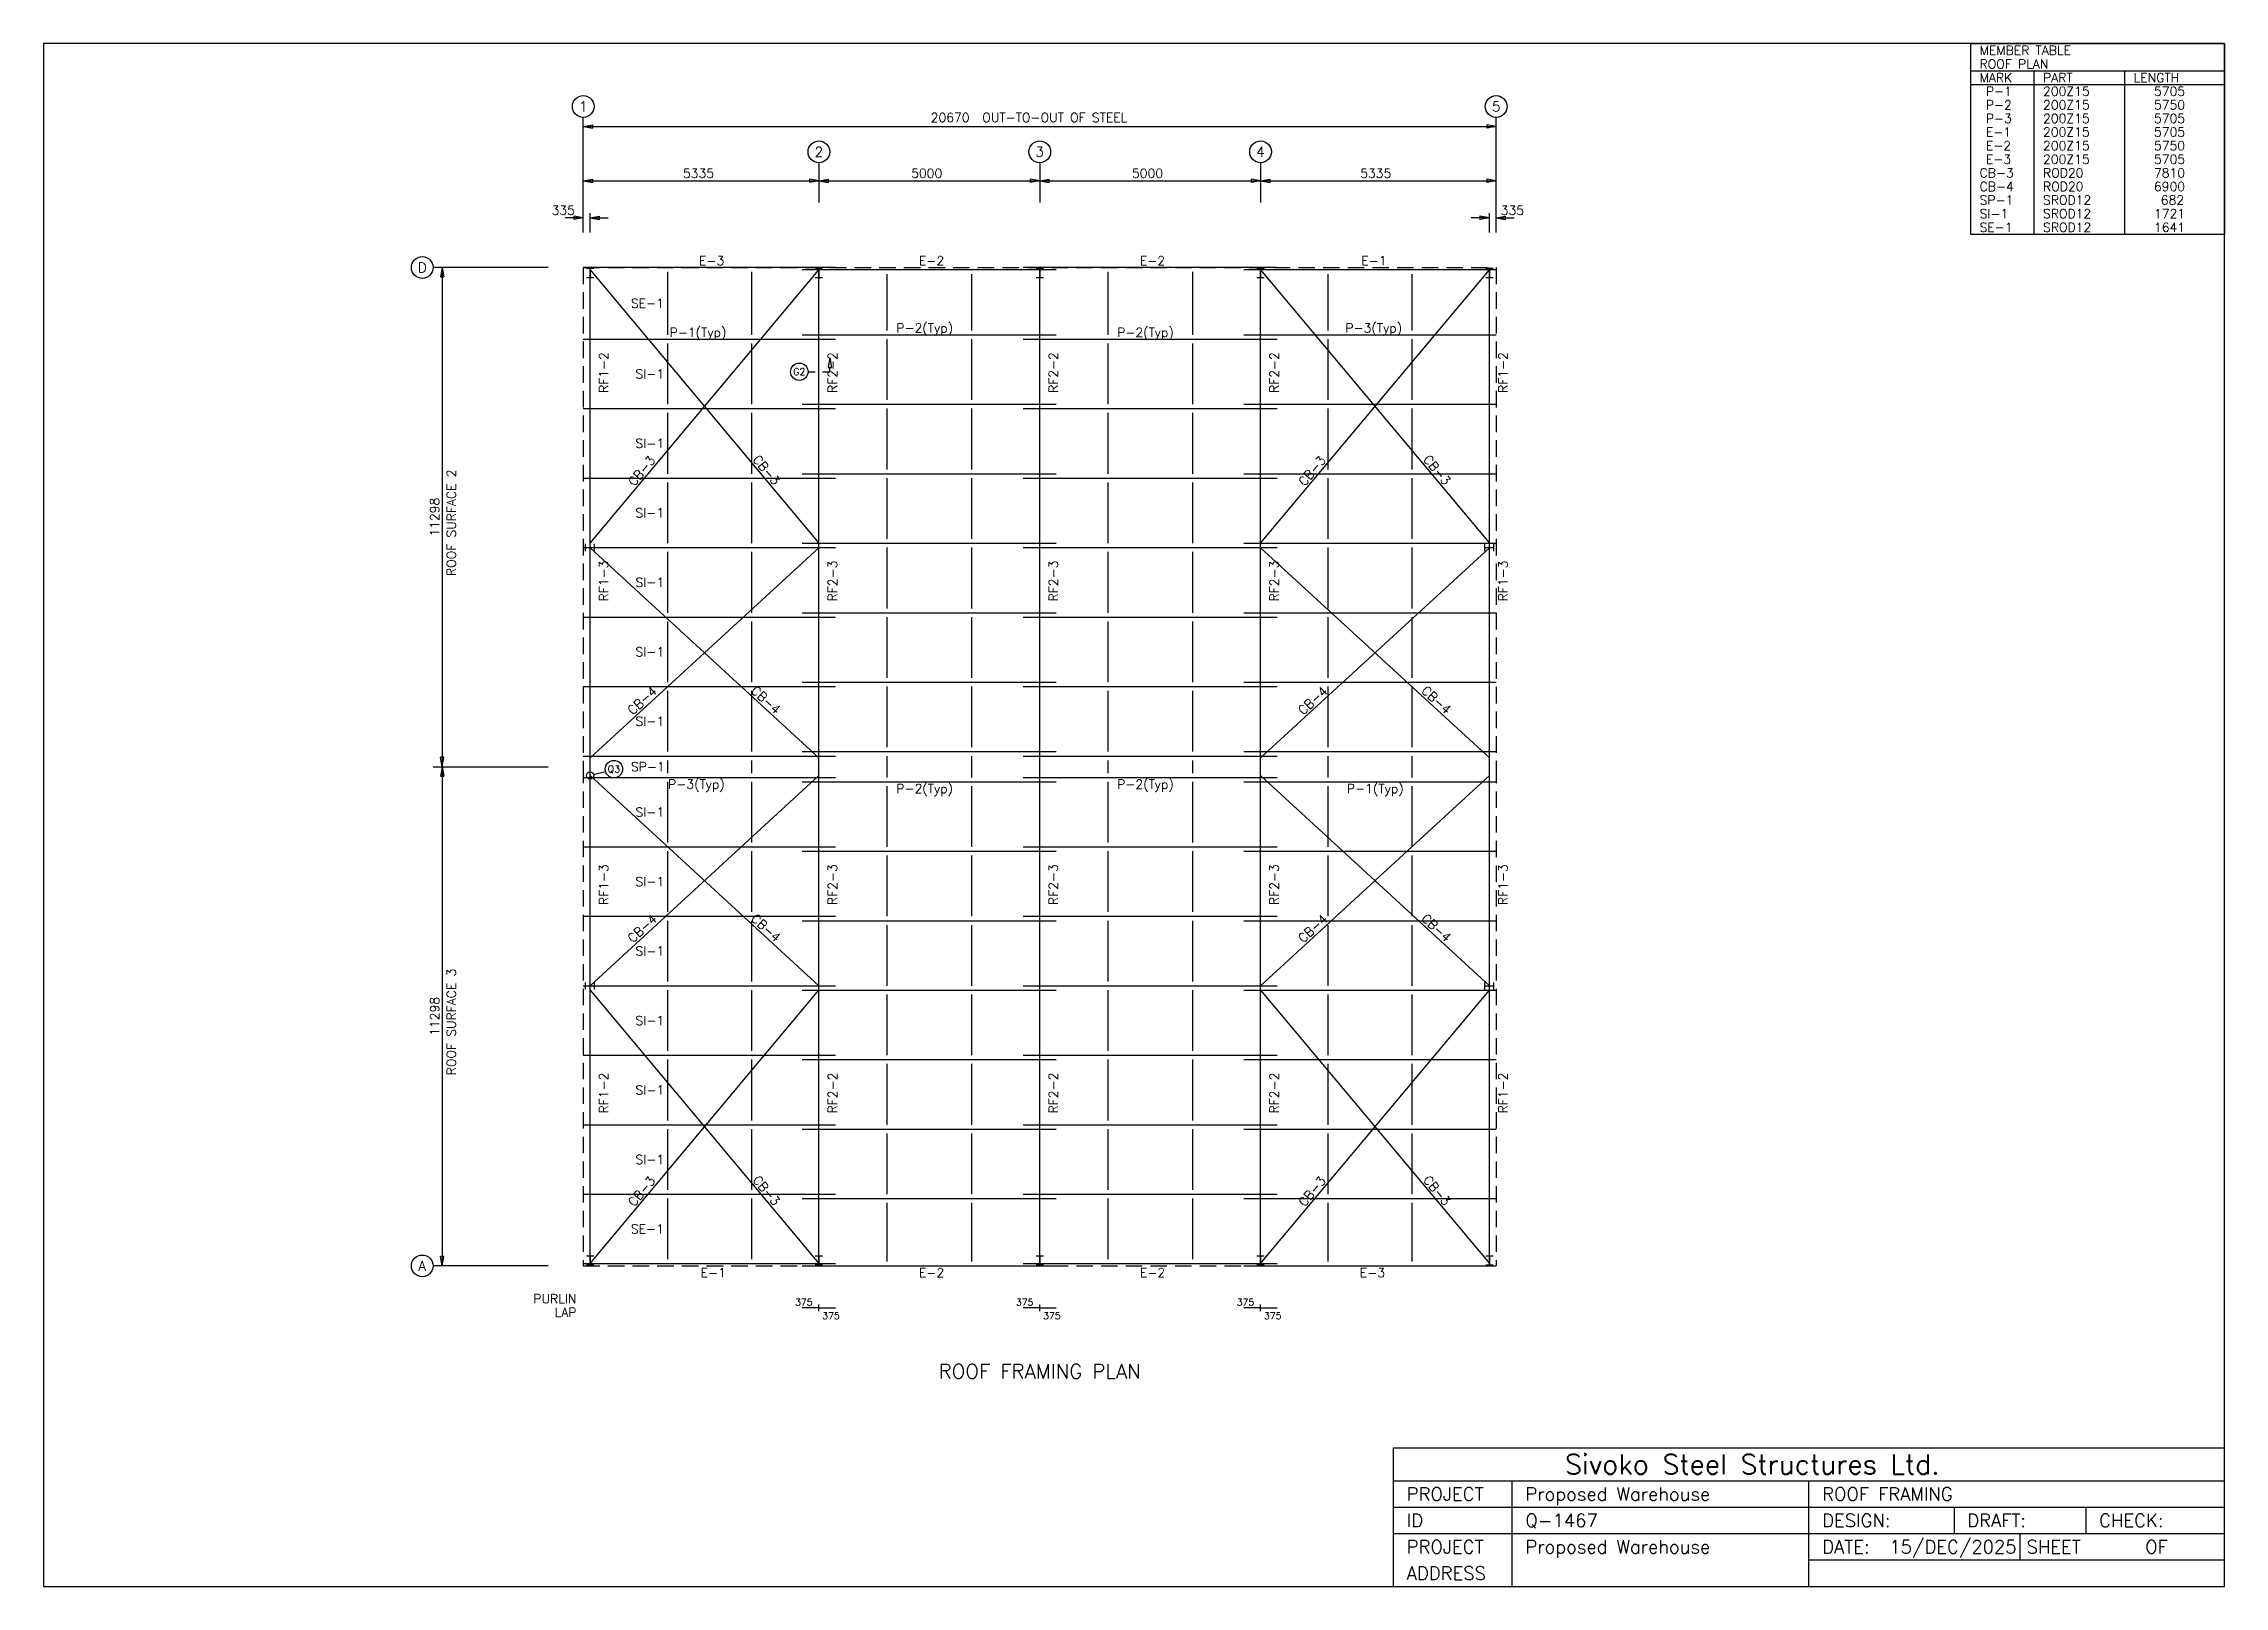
# Model space of a CAD drawing. Extents: x 0 to 49377, y 0 to 34916.
import ezdxf
from ezdxf.enums import TextEntityAlignment as Align

# ---------------------------------------------------------------- set-up
doc = ezdxf.new("R2010")
doc.units = 0
doc.linetypes.add('CONTIN', pattern=[0])
doc.linetypes.add('DASHED', pattern=[558.36, 373.26, -185.1])
doc.layers.get('0').update_dxf_attribs({"linetype": 'CONTIN'})
for name, color, linetype in [('1', 7, 'CONTIN'), ('10', 7, 'CONTIN'), ('11', 6, 'CONTIN'), ('12', 7, 'CONTIN'), ('13', 5, 'CONTIN'), ('14', 1, 'CONTIN'), ('15', 1, 'CONTIN'), ('2', 6, 'CONTIN'), ('22', 7, 'CONTIN'), ('26', 7, 'CONTIN'), ('3', 5, 'CONTIN'), ('4', 7, 'CONTIN'), ('5', 5, 'DASHED'), ('7', 7, 'CONTIN')]:
    doc.layers.add(name, color=color, linetype=linetype)
doc.styles.add('SIMPLEX', font='SIMPLEX')

# ---------------------------------------------------------------- blocks, each defined once
blk = doc.blocks.new('WCOL')
for p, q in [((-10.2, 0), (10.2, 0)), ((0, 0), (0, -25.4)), ((-10.2, -25.4), (10.2, -25.4))]:
    blk.add_line(p, q)
blk = doc.blocks.new('ARROWP')
for p, q in [((0, 0), (-214, 36)), ((-214, 36), (-214, -36)), ((0, 0), (-214, -36))]:
    blk.add_line(p, q)
blk = doc.blocks.new('CUTSEC')
at = {"layer": '7'}
for p, q in [((-246, 0), (-82, 0)), ((82, 0), (246, 0)), ((246, 0), (246, 99))]:
    blk.add_line(p, q, dxfattribs=at)
at = {"layer": '7', "rotation": 90}
blk.add_blockref('ARROWP', (246, 312), dxfattribs=at)
blk = doc.blocks.new('ARROW')
for p, q in [((0, 0), (-214, 36)), ((-214, 36), (-214, -36)), ((0, 0), (-214, -36))]:
    blk.add_line(p, q)
blk = doc.blocks.new('ROFFRM')
at = {"layer": '1'}
for p, q in [((5710, 22596), (0, 22596)), ((153.971298, 16357.5996), (5335, 22544.6758)), ((153.971298, 22544.6758), (5335, 16357.5996)), ((1906.66614, 22497.459), (1906.66614, 21072.8633)), ((3808.33374, 22497.459), (3808.33374, 21072.8633)), ((10710, 22544.6758), (4959.99951, 22544.6758)), ((6876.66553, 22446.1348), (6876.66553, 21171.4063)), ((8793.33398, 22446.1348), (8793.33398, 21171.4063)), ((15710.002, 22596), (9960, 22596)), ((11876.666, 22497.459), (11876.666, 21072.8633)), ((13793.334, 22497.459), (13793.334, 21072.8633)), ((20670, 22544.6758), (14960, 22544.6758)), ((15335, 16357.5996), (20516.0273, 22544.6758)), ((15335, 22544.6758), (20516.0273, 16357.5996)), ((16861.666, 22446.1348), (16861.666, 21171.4063)), ((18763.332, 22446.1348), (18763.332, 21171.4063)), ((0, 20974.3223), (5710, 20974.3223)), ((1906.66614, 20875.7813), (1906.66614, 19500.4551)), ((3808.33374, 20875.7813), (3808.33374, 19500.4551)), ((4960, 21072.8652), (10710, 21072.8652)), ((6876.66553, 20974.3242), (6876.66553, 19598.998)), ((8793.33398, 20974.3242), (8793.33398, 19598.998)), ((9960, 20974.3223), (15710.002, 20974.3223)), ((11876.666, 20875.7813), (11876.666, 19500.4551)), ((13793.334, 20875.7813), (13793.334, 19500.4551)), ((14960, 21072.8652), (20670, 21072.8652)), ((16861.666, 20974.3242), (16861.666, 19598.998)), ((18763.332, 20974.3242), (18763.332, 19598.998)), ((0, 19401.9141), (5710, 19401.9141)), ((1906.66614, 19303.373), (1906.66614, 17928.0488)), ((3808.33374, 19303.373), (3808.33374, 17928.0488)), ((4960, 19500.457), (10710, 19500.457)), ((6876.66553, 19401.916), (6876.66553, 18026.5918)), ((8793.33398, 19401.916), (8793.33398, 18026.5918)), ((9960, 19401.9141), (15710.002, 19401.9141)), ((11876.666, 19303.373), (11876.666, 17928.0488)), ((13793.334, 19303.373), (13793.334, 17928.0488)), ((14960, 19500.457), (20670, 19500.457)), ((16861.666, 19401.916), (16861.666, 18026.5918)), ((18763.332, 19401.916), (18763.332, 18026.5918)), ((0, 17829.5078), (5710, 17829.5078)), ((4960, 17928.0508), (10710, 17928.0508)), ((6876.66553, 17829.5098), (6876.66553, 16454.0879)), ((8793.33398, 17829.5098), (8793.33398, 16454.0879)), ((9960, 17829.5078), (15710.002, 17829.5078)), ((14960, 17928.0508), (20670, 17928.0508)), ((16861.666, 17829.5098), (16861.666, 16454.0879)), ((18763.332, 17829.5098), (18763.332, 16454.0879)), ((1906.66614, 17730.9668), (1906.66614, 16355.5459)), ((3808.33374, 17730.9668), (3808.33374, 16355.5459)), ((11876.666, 17730.9668), (11876.666, 16355.5459)), ((13793.334, 17730.9668), (13793.334, 16355.5459)), ((4960, 16355.5469), (10710, 16355.5469)), ((14960, 16355.5469), (20670, 16355.5469)), ((0, 16257.0029), (5710, 16257.0029)), ((153.971298, 11498), (5335, 16254.9521)), ((153.971298, 16254.9521), (5335, 11498)), ((1906.66614, 16158.4619), (1906.66614, 14783.1396)), ((3808.33374, 16158.4619), (3808.33374, 14783.1396)), ((6876.66553, 16257.0068), (6876.66553, 14881.6816)), ((8793.33398, 16257.0068), (8793.33398, 14881.6816)), ((9960, 16257.0029), (15710.002, 16257.0029)), ((11876.666, 16158.4619), (11876.666, 14783.1396)), ((13793.334, 16158.4619), (13793.334, 14783.1396)), ((15335, 11498), (20516.0273, 16254.9521)), ((15335, 16254.9521), (20516.0273, 11498)), ((16861.666, 16257.0068), (16861.666, 14881.6816)), ((18763.332, 16257.0068), (18763.332, 14881.6816)), ((0, 14684.5986), (5710, 14684.5986)), ((1906.66614, 14586.0557), (1906.66614, 13210.7314)), ((3808.33374, 14586.0557), (3808.33374, 13210.7314)), ((4960, 14783.1406), (10710, 14783.1406)), ((6876.66553, 14684.5996), (6876.66553, 13309.2744)), ((8793.33398, 14684.5996), (8793.33398, 13309.2744)), ((9960, 14684.5986), (15710.002, 14684.5986)), ((11876.666, 14586.0557), (11876.666, 13210.7314)), ((13793.334, 14586.0557), (13793.334, 13210.7314)), ((14960, 14783.1406), (20670, 14783.1406)), ((16861.666, 14684.5996), (16861.666, 13309.2744)), ((18763.332, 14684.5996), (18763.332, 13309.2744)), ((0, 13112.1904), (5710, 13112.1904)), ((1906.66614, 13013.6484), (1906.66614, 11638.3252)), ((3808.33374, 13013.6484), (3808.33374, 11638.3252)), ((4960, 13210.7334), (10710, 13210.7334)), ((6876.66553, 13112.1914), (6876.66553, 11736.8662)), ((8793.33398, 13112.1914), (8793.33398, 11736.8662)), ((9960, 13112.1904), (15710.002, 13112.1904)), ((11876.666, 13013.6484), (11876.666, 11638.3252)), ((13793.334, 13013.6484), (13793.334, 11638.3252)), ((14960, 13210.7334), (20670, 13210.7334)), ((16861.666, 13112.1914), (16861.666, 11736.8662)), ((18763.332, 13112.1914), (18763.332, 11736.8662)), ((0, 11539.7842), (5710, 11539.7842)), ((1906.66614, 11441.2422), (1906.66614, 11154.7695)), ((3808.33374, 11441.2422), (3808.33374, 11154.7695)), ((4960, 11638.3252), (10710, 11638.3252)), ((6876.66553, 11539.7842), (6876.66553, 11056.2285)), ((8793.33398, 11539.7842), (8793.33398, 11056.2285)), ((9960, 11539.7842), (15710.002, 11539.7842)), ((11876.666, 11441.2422), (11876.666, 11154.7695)), ((13793.334, 11441.2422), (13793.334, 11154.7695)), ((14960, 11638.3252), (20670, 11638.3252)), ((16861.666, 11539.7842), (16861.666, 11056.2285)), ((18763.332, 11539.7842), (18763.332, 11056.2285)), ((0, 11056.2285), (5710, 11056.2285)), ((153.971298, 6341.06006), (5335, 11098)), ((153.971298, 11098), (5335, 6341.06006)), ((1906.66614, 10957.6865), (1906.66614, 9582.3623)), ((3808.33374, 10957.6865), (3808.33374, 9582.3623)), ((4960, 10957.6865), (10710, 10957.6865)), ((9960, 11056.2285), (15710.002, 11056.2285)), ((11876.666, 10957.6865), (11876.666, 9582.3623)), ((13793.334, 10957.6865), (13793.334, 9582.3623)), ((14960, 10957.6865), (20670, 10957.6865)), ((15335, 6341.06006), (20516.0273, 11098)), ((15335, 11098), (20516.0273, 6341.06006)), ((6876.66553, 10859.1455), (6876.66553, 9483.82129)), ((8793.33398, 10859.1455), (8793.33398, 9483.82129)), ((16861.666, 10859.1455), (16861.666, 9483.82129)), ((18763.332, 10859.1455), (18763.332, 9483.82129)), ((0, 9483.82129), (5710, 9483.82129)), ((1906.66614, 9385.2793), (1906.66614, 8009.95508)), ((3808.33374, 9385.2793), (3808.33374, 8009.95508)), ((4960, 9385.2793), (10710, 9385.2793)), ((9960, 9483.82129), (15710.002, 9483.82129)), ((11876.666, 9385.2793), (11876.666, 8009.95508)), ((13793.334, 9385.2793), (13793.334, 8009.95508)), ((14960, 9385.2793), (20670, 9385.2793)), ((6876.66553, 9286.73828), (6876.66553, 7911.41357)), ((8793.33398, 9286.73828), (8793.33398, 7911.41357)), ((16861.666, 9286.73828), (16861.666, 7911.41357)), ((18763.332, 9286.73828), (18763.332, 7911.41357)), ((0, 7911.41357), (5710, 7911.41357)), ((9960, 7911.41357), (15710.002, 7911.41357)), ((1906.66614, 7812.87256), (1906.66614, 6437.54883)), ((3808.33374, 7812.87256), (3808.33374, 6437.54883)), ((4960, 7812.87256), (10710, 7812.87256)), ((6876.66553, 7714.33154), (6876.66553, 6339.00732)), ((8793.33398, 7714.33154), (8793.33398, 6339.00732)), ((11876.666, 7812.87256), (11876.666, 6437.54883)), ((13793.334, 7812.87256), (13793.334, 6437.54883)), ((14960, 7812.87256), (20670, 7812.87256)), ((16861.666, 7714.33154), (16861.666, 6339.00732)), ((18763.332, 7714.33154), (18763.332, 6339.00732)), ((0, 6339.00732), (5710, 6339.00732)), ((153.971298, 51.323769), (5335, 6238.4126)), ((153.971298, 6238.4126), (5335, 51.323769)), ((1906.66614, 6240.46533), (1906.66614, 4865.04541)), ((3808.33374, 6240.46533), (3808.33374, 4865.04541)), ((4960, 6240.46582), (10710, 6240.46582)), ((6876.66553, 6141.92432), (6876.66553, 4766.50391)), ((8793.33398, 6141.92432), (8793.33398, 4766.50391)), ((9960, 6339.00732), (15710.002, 6339.00732)), ((11876.666, 6240.46533), (11876.666, 4865.04541)), ((13793.334, 6240.46533), (13793.334, 4865.04541)), ((14960, 6240.46582), (20670, 6240.46582)), ((15335, 51.323769), (20516.0273, 6238.4126)), ((15335, 6238.4126), (20516.0273, 51.323769)), ((16861.666, 6141.92432), (16861.666, 4766.50391)), ((18763.332, 6141.92432), (18763.332, 4766.50391)), ((0, 4766.50342), (5710, 4766.50342)), ((1906.66614, 4667.96191), (1906.66614, 3292.63916)), ((3808.33374, 4667.96191), (3808.33374, 3292.63916)), ((4960, 4667.9624), (10710, 4667.9624)), ((6876.66553, 4569.42041), (6876.66553, 3194.09717)), ((8793.33398, 4569.42041), (8793.33398, 3194.09717)), ((9960, 4766.50342), (15710.002, 4766.50342)), ((11876.666, 4667.96191), (11876.666, 3292.63916)), ((13793.334, 4667.96191), (13793.334, 3292.63916)), ((14960, 4667.9624), (20670, 4667.9624)), ((16861.666, 4569.42041), (16861.666, 3194.09717)), ((18763.332, 4569.42041), (18763.332, 3194.09717)), ((0, 3194.09717), (5710, 3194.09717)), ((1906.66614, 3095.55542), (1906.66614, 1720.2312)), ((3808.33374, 3095.55542), (3808.33374, 1720.2312)), ((4960, 3095.55542), (10710, 3095.55542)), ((6876.66553, 2997.01416), (6876.66553, 1621.68958)), ((8793.33398, 2997.01416), (8793.33398, 1621.68958)), ((9960, 3194.09717), (15710.002, 3194.09717)), ((11876.666, 3095.55542), (11876.666, 1720.2312)), ((13793.334, 3095.55542), (13793.334, 1720.2312)), ((14960, 3095.55542), (20670, 3095.55542)), ((16861.666, 2997.01416), (16861.666, 1621.68958)), ((18763.332, 2997.01416), (18763.332, 1621.68958)), ((0, 1621.68958), (5710, 1621.68958)), ((1906.66614, 1523.14795), (1906.66614, 149.865402)), ((3808.33374, 1523.14795), (3808.33374, 149.865402)), ((4960, 1523.14795), (10710, 1523.14795)), ((9960, 1621.68958), (15710.002, 1621.68958)), ((11876.666, 1523.14795), (11876.666, 149.865402)), ((13793.334, 1523.14795), (13793.334, 149.865402)), ((14960, 1523.14795), (20670, 1523.14795)), ((6876.66553, 1424.6062), (6876.66553, 98.541634)), ((8793.33398, 1424.6062), (8793.33398, 98.541634)), ((16861.666, 1424.6062), (16861.666, 98.541634)), ((18763.332, 1424.6062), (18763.332, 98.541634)), ((0, 51.323769), (5710, 51.323769)), ((4960, 0), (10710, 0)), ((9960, 51.323769), (15710.002, 51.323769)), ((14960, 0), (20670, 0))]:
    blk.add_line(p, q, dxfattribs=at)
at = {"layer": '12'}
for p, q in [((0, 23391.5195), (0, 25994.6602)), ((20670, 23391.5195), (20670, 25994.6602)), ((5335, 24968.1855), (5335, 24064.8867)), ((10335, 24968.1855), (10335, 24064.8867)), ((15335, 24968.1855), (15335, 24064.8867)), ((0, 23391.5195), (0, 23822.6387)), ((153.971298, 23391.5195), (153.971298, 23822.6387)), ((20516.0273, 23391.5195), (20516.0273, 23822.6387)), ((20670, 23391.5195), (20670, 23822.6387)), ((-795.51837, 22596), (-3398.6599, 22596)), ((-3398.6599, 11298), (-795.51837, 11298)), ((-795.51837, 0), (-3398.6599, 0))]:
    blk.add_line(p, q, dxfattribs=at)
at = {"layer": '13'}
for centre in [(0, 26241.0156), (20670, 26241.0156), (5335, 25214.5391), (10335, 25214.5391), (15335, 25214.5391), (-3645.0139, 22596), (-3645.0139, 0)]:
    blk.add_circle(centre, 246.354095, dxfattribs=at)
at = {"layer": '2'}
for p, q in [((0, 25789.3652), (20670, 25789.3652)), ((0, 24557.5957), (20670, 24557.5957)), ((0, 23719.9902), (-410.59015, 23719.9902)), ((153.971298, 23719.9902), (564.561462, 23719.9902)), ((20516.0273, 23719.9902), (20105.4375, 23719.9902)), ((20670, 23719.9902), (21080.5898, 23719.9902)), ((-3193.3647, 22596), (-3193.3647, 0)), ((5335, -949.48969), (4960, -949.48969)), ((5335, -1026.4753), (5335, -872.50409)), ((5335, -1026.4753), (5335, -872.50409)), ((5335, -949.48969), (5710, -949.48969)), ((10335, -949.48969), (9960, -949.48969)), ((10335, -1026.4753), (10335, -872.50409)), ((10335, -1026.4753), (10335, -872.50409)), ((10335, -949.48969), (10710, -949.48969)), ((15335, -949.48969), (14960, -949.48969)), ((15335, -1026.4753), (15335, -872.50409)), ((15335, -1026.4753), (15335, -872.50409)), ((15335, -949.48969), (15710.002, -949.48969))]:
    blk.add_line(p, q, dxfattribs=at)
at = {"layer": '4'}
for p, q in [((153.971298, 0), (153.971298, 22596)), ((5335, 0), (5335, 22596)), ((10335, 0), (10335, 22596)), ((15335, 0), (15335, 22596)), ((20516.0273, 0), (20516.0273, 22596))]:
    blk.add_line(p, q, dxfattribs=at)
at = {"layer": '5'}
for p, q in [((0, 22596), (0, 11298)), ((0, 22596), (20670, 22596)), ((20670, 22596), (20670, 11298)), ((0, 11298), (0, 0)), ((20670, 11298), (20670, 0)), ((0, 0), (20670, 0))]:
    blk.add_line(p, q, dxfattribs=at)
at = {"layer": '7'}
blk.add_line((233.291321, 11119.2539), (502.97937, 11191.5146), dxfattribs=at)
for centre, radius in [((4891.5625, 20237.3906), 197.083267), ((693.347412, 11242.5225), 197.083267), ((153.971298, 11098), 82.118027)]:
    blk.add_circle(centre, radius, dxfattribs=at)
at = {"layer": '10', "yscale": 8.08248329, "zscale": 8.08248329}
for p, xscale in [((153.972, 22570.3379), -8.0824833), ((5335, 22570.3379), -8.0824833), ((10335, 22570.3379), -8.0824833), ((15335, 22570.3379), -8.0824833), ((20516.0273, 22570.3379), -8.0824833), ((153.971298, 230.956955), 8.08248329), ((5335, 230.956955), 8.08248329), ((10335, 230.956955), 8.08248329), ((15335, 230.956955), 8.08248329), ((20516.0273, 230.956955), 8.08248329)]:
    blk.add_blockref('WCOL', p, dxfattribs=dict(at, xscale=xscale))
at = {"layer": '10', "xscale": 8.08248329, "yscale": 8.08248329, "zscale": 8.08248329, "rotation": 90}
for p in [(51.323769, 16261.002), (20413.3809, 16261.002), (51.323769, 6334.99951), (20413.3809, 6335.00049)]:
    blk.add_blockref('WCOL', p, dxfattribs=at)
at = {"layer": '2'}
for p, rotation in [((0, 25789.3652), 180), ((0, 24557.5957), 180), ((5335, 24557.5957), 180), ((10335, 24557.5957), 180), ((15335, 24557.5957), 180), ((153.971298, 23719.9902), 180), ((20670, 23719.9902), 180), ((-3193.3647, 22596), 90), ((-3193.3647, 11298), 270), ((-3193.3647, 11298), 90), ((-3193.3647, 0), 270)]:
    blk.add_blockref('ARROW', p, dxfattribs=dict(at, rotation=rotation))
for p in [(20670, 25789.3652), (5335, 24557.5957), (10335, 24557.5957), (15335, 24557.5957), (20670, 24557.5957), (0, 23719.9902), (20516.0273, 23719.9902)]:
    blk.add_blockref('ARROW', p, dxfattribs=at)
at = {"layer": '7'}
blk.add_blockref('CUTSEC', (5335, 20237.3906), dxfattribs=at)
at = {"layer": '11', "style": 'SIMPLEX'}
for s, height, p in [('20670', 205.295074, (7866.32617, 25887.9063)), ('5335', 205.295074, (2256.90991, 24626.0273)), ('5000', 205.295074, (7424.41016, 24626.0273)), ('5000', 205.295074, (12424.4102, 24626.0273)), ('5335', 205.295074, (17591.9102, 24626.0273)), ('335', 205.295074, (-718.53278, 23788.4219)), ('335', 205.295074, (20772.6484, 23788.4219)), ('375', 153.971298, (4796.1001, -898.16589)), ('375', 153.971298, (9796.10059, -898.16589)), ('375', 153.971298, (14796.1006, -898.16589)), ('375', 153.971298, (5411.98535, -1206.1085)), ('375', 153.971298, (10411.9863, -1206.1085)), ('375', 153.971298, (15411.9854, -1206.1085))]:
    blk.add_text(s, height=height, dxfattribs=at).set_placement(p)
for p in [(-3261.7961, 16505.6152), (-3261.7961, 5207.61572)]:
    blk.add_text('11298', height=205.295074, rotation=90, dxfattribs=at).set_placement(p)
at = {"layer": '13', "style": 'SIMPLEX'}
for s, p in [('1', (0, 26241.0156)), ('5', (20670, 26241.0156)), ('2', (5335, 25214.5391)), ('3', (10335, 25214.5391)), ('4', (15335, 25214.5391)), ('D', (-3645.0139, 22596)), ('A', (-3645.0139, 0))]:
    blk.add_text(s, height=221.718689, dxfattribs=at).set_placement(p, align=Align.MIDDLE_CENTER)
at = {"layer": '15', "style": 'SIMPLEX'}
blk.add_text(' OUT-TO-OUT OF STEEL', height=205.295074, dxfattribs=at).set_placement((8892.80176, 25887.9063))
for s, p in [('ROOF SURFACE 2', (-2885.4221, 15612.582)), ('ROOF SURFACE 3', (-2885.4221, 4314.58252))]:
    blk.add_text(s, height=205.295074, rotation=90, dxfattribs=at).set_placement(p)
blk.add_text('ROOF FRAMING PLAN', height=328.472107, dxfattribs=at).set_placement((10335, -2550.7913), align=Align.CENTER)
at = {"layer": '2', "style": 'SIMPLEX'}
for s, p in [('PURLIN', (-153.9713, -846.8421)), ('LAP', (-153.9713, -1154.7847))]:
    blk.add_text(s, height=205.295074, dxfattribs=at).set_placement(p, align=Align.RIGHT)
at = {"layer": '3', "style": 'SIMPLEX'}
for s, p in [(' E-3', (2480.33667, 22647.3242)), (' E-2', (7460.33643, 22647.3242)), (' E-2', (12460.3369, 22647.3242)), (' E-1', (17476.2637, 22647.3242)), ('SE-1', (1079.3269, 21682.5137)), (' P-1(Typ)', (1815.52539, 21025.6465)), (' P-2(Typ)', (6947.09912, 21124.1895)), (' P-2(Typ)', (11947.0996, 21025.6465)), (' P-3(Typ)', (17114.5996, 21124.1895)), ('SI-1', (1181.97449, 20085.4707)), ('SI-1', (1181.97449, 18513.0645)), ('SI-1', (1181.97449, 16940.6094)), ('SI-1', (1181.97449, 15368.1533)), ('SI-1', (1181.97449, 13795.7471)), ('SI-1', (1181.97449, 12223.3398)), ('SP-1', (1079.3269, 11195.3594)), (' P-3(Typ)', (1779.59875, 10799.6084)), (' P-2(Typ)', (6947.09912, 10701.0674)), (' P-2(Typ)', (11947.0996, 10799.6084)), (' P-1(Typ)', (17150.5273, 10701.0674)), ('SI-1', (1181.97449, 10167.377)), ('SI-1', (1181.97449, 8594.9707)), ('SI-1', (1181.97449, 7022.56299)), ('SI-1', (1181.97449, 5450.1084)), ('SI-1', (1181.97449, 3877.65283)), ('SI-1', (1181.97449, 2305.24609)), ('SE-1', (1079.3269, 733.859131)), (' E-1', (2516.26294, -256.61884)), (' E-2', (7460.33643, -256.61884)), (' E-2', (12460.3369, -256.61884)), (' E-3', (17440.3359, -256.61884))]:
    blk.add_text(s, height=205.295074, dxfattribs=at).set_placement(p)
for s, rotation, p in [(' RF1-2', 90, (564.561462, 19615.4219)), (' RF2-2', 90, (5745.58984, 19615.4219)), (' RF2-2', 90, (10745.5908, 19615.4219)), (' RF2-2', 90, (15745.5908, 19615.4219)), (' RF1-2', 90, (20926.6191, 19615.4219)), ('CB-3', 50.057, (1152.86218, 17630.3965)), ('CB-3', -50.057, (3822.07446, 18244.2441)), ('CB-3', 50.057, (16333.8896, 17630.3965)), ('CB-3', -50.057, (19003.1035, 18244.2441)), (' RF1-3', 90, (564.561462, 14898.1055)), (' RF2-3', 90, (5745.58984, 14898.1055)), (' RF2-3', 90, (10745.5908, 14898.1055)), (' RF2-3', 90, (15745.5908, 14898.1055)), (' RF1-3', 90, (20926.6191, 14898.1055)), ('CB-4', 42.557, (1119.63354, 12454.2969)), ('CB-4', -42.557, (3779.56982, 12995.791)), ('CB-4', 42.557, (16300.6621, 12454.2969)), ('CB-4', -42.557, (18960.5996, 12995.791)), (' RF1-3', 90, (564.561462, 8026.37891)), (' RF2-3', 90, (5745.58984, 8026.37891)), (' RF2-3', 90, (10745.5908, 8026.37891)), (' RF2-3', 90, (15745.5908, 8026.37891)), (' RF1-3', 90, (20926.6191, 8026.37891)), ('CB-4', 42.556, (1119.6333, 7297.35352)), ('CB-4', -42.556, (3779.56958, 7838.84717)), ('CB-4', 42.556, (16300.6621, 7297.35352)), ('CB-4', -42.556, (18960.5996, 7838.84717)), (' RF1-2', 90, (564.561462, 3309.06274)), (' RF2-2', 90, (5745.58984, 3309.06274)), (' RF2-2', 90, (10745.5908, 3309.06274)), (' RF2-2', 90, (15745.5908, 3309.06274)), (' RF1-2', 90, (20926.6191, 3309.06274)), ('CB-3', 50.057, (1152.8623, 1324.12231)), ('CB-3', -50.057, (3822.07446, 1937.9718)), ('CB-3', 50.057, (16333.8916, 1324.12231)), ('CB-3', -50.057, (19003.1055, 1937.9718))]:
    blk.add_text(s, height=205.295074, rotation=rotation, dxfattribs=at).set_placement(p)
at = {"layer": '7', "style": 'SIMPLEX'}
for s, p in [('G2', (4891.5625, 20237.3906)), ('Q3', (693.347412, 11242.5225))]:
    blk.add_text(s, height=157.666626, dxfattribs=at).set_placement(p, align=Align.MIDDLE_CENTER)
blk = doc.blocks.new('RW1TBL')
for p, q in [((-5748.2622, 0), (0, 0)), ((-5748.2622, 0), (-5748.2622, -4311.1963)), ((0, 0), (0, -4311.1963)), ((-5748.2622, -615.88519), (0, -615.88519)), ((-5748.2622, -615.88519), (-5748.2622, -923.82782)), ((-5748.2622, -923.82782), (-5748.2622, -4311.1963)), ((-5748.2622, -923.82782), (0, -923.82782)), ((-4311.1963, -615.88519), (-4311.1963, -923.82782)), ((-4311.1963, -923.82782), (-4311.1963, -4311.1963)), ((-2258.2458, -615.88519), (-2258.2458, -923.82782)), ((-2258.2458, -923.82782), (-2258.2458, -4311.1963)), ((-5748.2622, -4311.1963), (0, -4311.1963))]:
    blk.add_line(p, q)
at = {"layer": '14', "style": 'SIMPLEX'}
for s, p in [('MEMBER TABLE', (-5542.9668, -256.61884)), ('ROOF PLAN', (-5542.9668, -564.56146)), ('MARK', (-5542.9668, -872.50403)), ('PART', (-4105.9014, -872.50403)), ('LENGTH', (-2052.9509, -872.50403))]:
    blk.add_text(s, height=205.295074, dxfattribs=at).set_placement(p)
at = {"layer": '26', "style": 'SIMPLEX'}
for s, p in [(' P-1', (-5542.9668, -1180.4467)), ('200Z15', (-4105.9014, -1180.4467)), ('   5705', (-2052.9509, -1180.4467)), (' P-2', (-5542.9668, -1488.3893)), ('200Z15', (-4105.9014, -1488.3893)), ('   5750', (-2052.9509, -1488.3893)), (' P-3', (-5542.9668, -1796.3318)), (' E-1', (-5542.9668, -2104.2744)), ('200Z15', (-4105.9014, -1796.3318)), ('200Z15', (-4105.9014, -2104.2744)), ('   5705', (-2052.9509, -1796.3318)), ('   5705', (-2052.9509, -2104.2744)), (' E-2', (-5542.9668, -2412.217)), ('200Z15', (-4105.9014, -2412.217)), ('   5750', (-2052.9509, -2412.217)), ('CB-3', (-5542.9668, -3028.1023)), (' E-3', (-5542.9668, -2720.1597)), ('200Z15', (-4105.9014, -2720.1597)), ('ROD20', (-4105.9014, -3028.1023)), ('   5705', (-2052.9509, -2720.1597)), ('   7810', (-2052.9509, -3028.1023)), ('CB-4', (-5542.9668, -3336.0452)), ('SP-1', (-5542.9668, -3643.9875)), ('SROD12', (-4105.9014, -3643.9875)), ('ROD20', (-4105.9014, -3336.0452)), ('   6900', (-2052.9509, -3336.0452)), ('    682', (-2052.9509, -3643.9875)), ('SI-1', (-5542.9668, -3951.9299)), ('SROD12', (-4105.9014, -3951.9299)), ('   1721', (-2052.9509, -3951.9299)), ('SE-1', (-5542.9668, -4259.8726)), ('SROD12', (-4105.9014, -4259.8726)), ('   1641', (-2052.9509, -4259.8726))]:
    blk.add_text(s, height=205.295074, dxfattribs=at).set_placement(p)

msp = doc.modelspace()

# ---------------------------------------------------------------- linework, layer by layer
for p, q in [((30564.1309, 0), (30564.1309, 3135.41577)), ((30564.1309, 3135.41577), (49376.6211, 3135.41577)), ((49376.6211, 0), (49376.6211, 3135.41577)), ((30564.1309, 2388.88818), (49376.6211, 2388.88818)), ((33251.6289, 0), (33251.6289, 2388.88818)), ((39970.375, 0), (39970.375, 2388.88818)), ((30564.1309, 1791.66614), (49376.6211, 1791.66614)), ((43255.0938, 1791.66614), (43255.0938, 1194.44409)), ((46241.207, 1791.66614), (46241.207, 1194.44409)), ((30564.1309, 1194.44409), (49376.6211, 1194.44409)), ((44748.1523, 1194.44409), (44748.1523, 597.222046)), ((39970.375, 597.222046), (49376.6211, 597.222046)), ((30564.1309, 0), (49376.6211, 0))]:
    msp.add_line(p, q)
at = {"layer": '22'}
for p, q in [((49376.6211, 34916.332), (0, 34916.332)), ((0, 34916.332), (0, 0)), ((49376.6211, 0), (49376.6211, 34916.332)), ((0, 0), (49376.6211, 0))]:
    msp.add_line(p, q, dxfattribs=at)

# ---------------------------------------------------------------- block references
for name, p in [('RW1TBL', (49376.6211, 34916.332)), ('ROFFRM', (12218.7539, 7253.32617))]:
    msp.add_blockref(name, p)

# ---------------------------------------------------------------- texts
at = {"layer": '14', "style": 'SIMPLEX'}
for s, height, p in [('Sivoko Steel Structures Ltd.', 447.916504, (34446.0703, 2538.1936)), ('PROJECT', 298.611023, (30862.7422, 1940.97131)), ('Proposed Warehouse', 298.611023, (33550.2383, 1940.97131)), ('ROOF FRAMING', 298.611023, (40268.9883, 1940.97131)), ('ID', 298.611023, (30862.7422, 1343.74939)), ('Q-1467', 298.611023, (33550.2383, 1343.74939)), ('DESIGN:', 298.611023, (40268.9883, 1343.74939)), ('DRAFT:', 298.611023, (43553.707, 1343.74939)), ('CHECK:', 298.611023, (46539.8203, 1343.74939)), ('PROJECT', 298.611023, (30862.7422, 746.527527)), ('Proposed Warehouse', 298.611023, (33550.2383, 746.527527)), ('DATE:', 298.611023, (40268.9883, 746.527527)), ('15/DEC/2025', 298.611023, (41791.9023, 746.527527)), ('SHEET', 298.611023, (44897.457, 746.527527)), ('OF', 298.611023, (47584.957, 746.527527)), ('ADDRESS', 298.611023, (30862.7422, 149.305511))]:
    msp.add_text(s, height=height, dxfattribs=at).set_placement(p)

doc.saveas('drawing.dxf')
